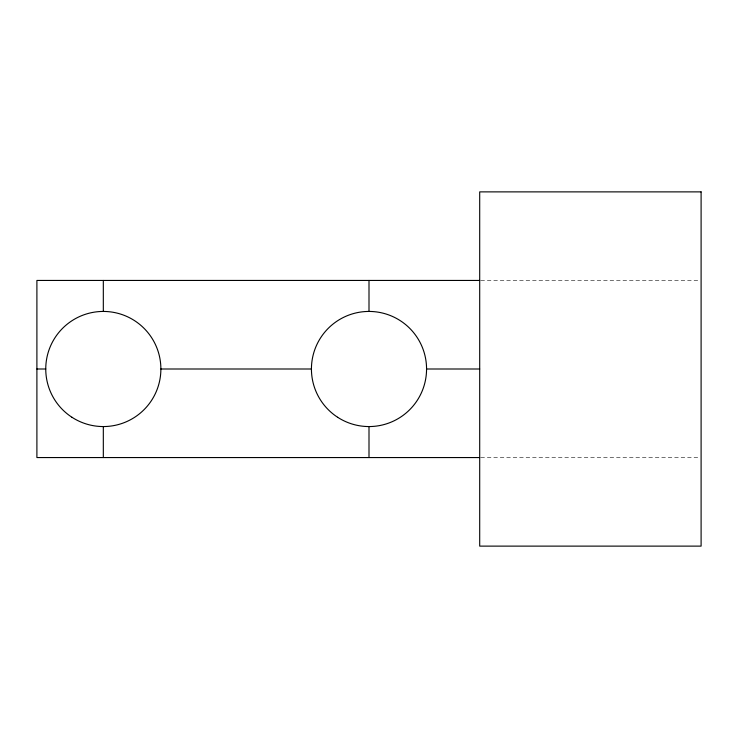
<?xml version="1.0" encoding="UTF-8"?>
<svg xmlns="http://www.w3.org/2000/svg" width="738" height="738" viewBox="0 0 738 738"><rect width="100%" height="100%" fill="white"/><g stroke="black" fill="none" stroke-linecap="round" stroke-linejoin="round"><path stroke-width="0.55" stroke-dasharray="3.69 2.77" d="M480.844 280.44L699.956 280.44M480.844 457.56L699.956 457.56"/><path stroke-width="1.11" d="M479.7 280.44L36.9 280.44L36.9 457.56L479.7 457.56M36.9 369L45.756 369M160.884 369L311.436 369M426.564 369L479.7 369M369 280.44L369 311.436M369 426.564L369 457.56M103.32 280.44L103.32 311.436M103.32 426.564L103.32 457.56M701.1 191.88L479.7 191.88L479.7 546.12L701.1 546.12L701.1 191.88M71.964 417.274A57.564 57.564 0 0 0 160.801 372.017A57.564 57.564 0 0 0 77.186 317.709A57.564 57.564 0 0 0 71.964 417.274M337.644 417.274A57.564 57.564 0 0 0 426.481 372.017A57.564 57.564 0 0 0 342.866 317.709A57.564 57.564 0 0 0 337.644 417.274"/></g></svg>
